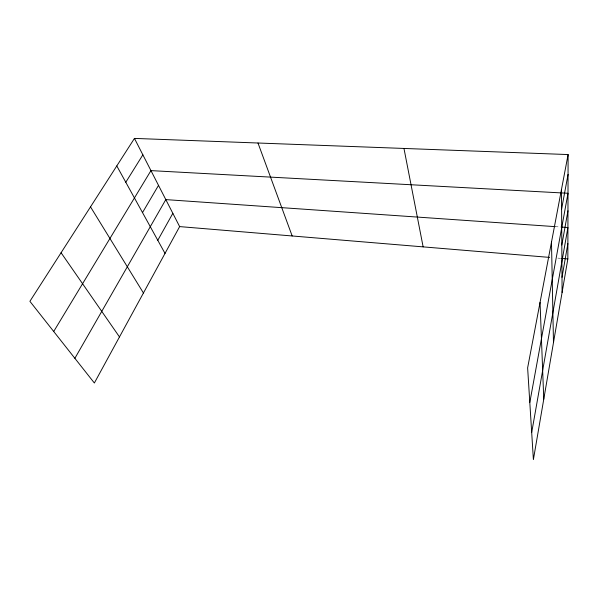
<?xml version="1.0" encoding="UTF-8"?>
<svg xmlns="http://www.w3.org/2000/svg" width="598" height="598" viewBox="0 0 598 598"><rect width="100%" height="100%" fill="white"/><g stroke="black" fill="none" stroke-linecap="round" stroke-linejoin="round"><path stroke-width="0.45" stroke-dasharray="2.99 2.24" d="M555.101 226.635L560.595 227.016M557.844 258.097L560.573 258.321"/><path stroke-width="0.9" d="M568.1 154.561L527.63 367.875L533.394 459.593L567.846 258.927L568.1 154.561L134.453 138.407L29.9 301.317L94.357 383.004L179.639 226.597L134.453 138.407M562 277.33L567.883 243.558M531.689 432.518L567.921 227.524L561.507 227.083M561.814 245.023L567.965 210.78M529.806 402.476L568.003 193.274L150.95 170.617L53.708 331.486M561.604 209.038L568.055 174.384M157.79 240.291L172.844 213.337M74.87 358.314L165.81 199.605L555.101 226.635M142.511 212.589L158.515 185.373M125.789 182.255L142.862 154.83M179.639 226.597L549.652 257.409M561.477 258.396L567.846 258.927M61.078 252.737L119.48 336.936M90.515 206.871L143.438 292.998M116.789 165.93L165.018 253.41M257.985 143.012L292.168 235.963M403.964 148.446L423.137 246.877M540.046 302.431L543.761 399.18M551.491 242.1L553.479 342.594M561.492 189.402L562.09 292.444"/></g></svg>
